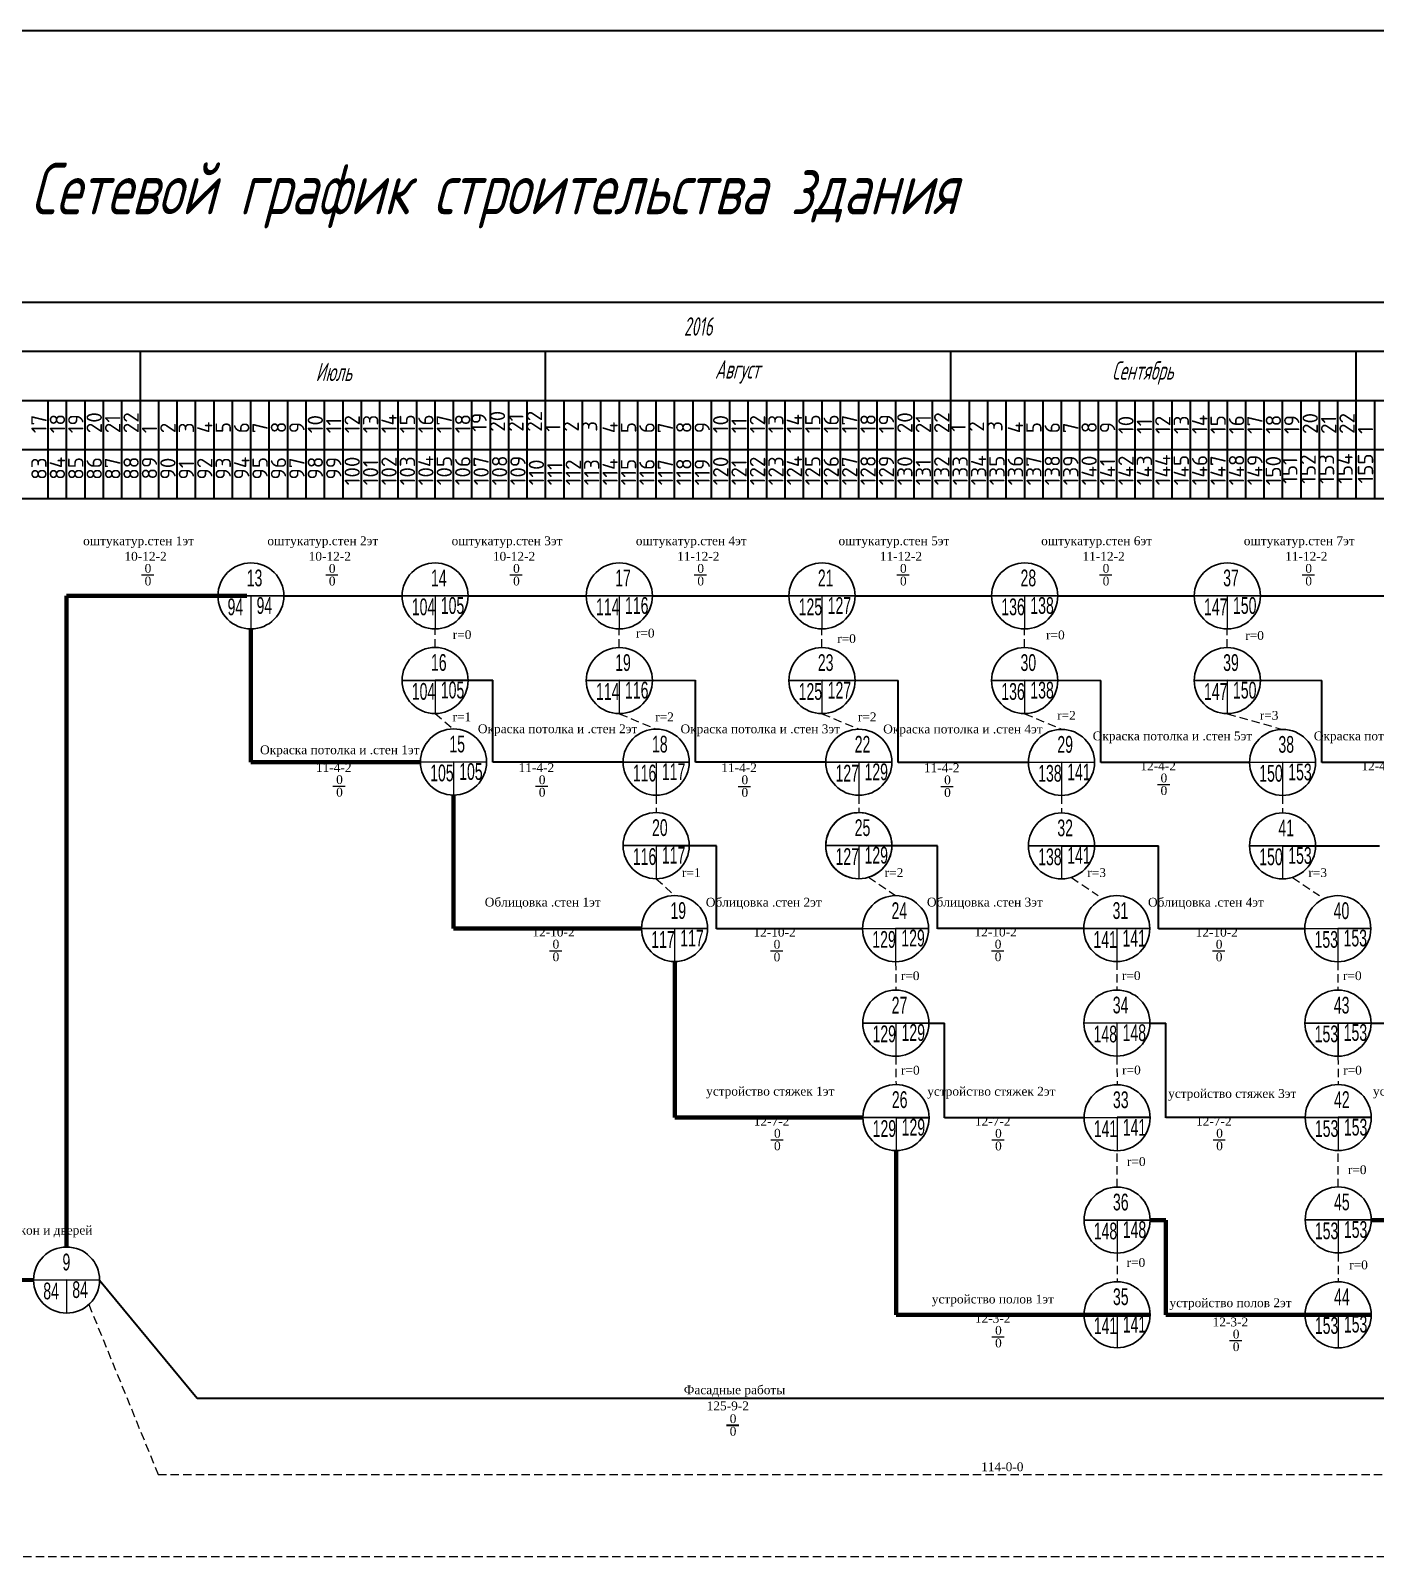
# Model space of a CAD drawing. Header units: millimetres. Extents: x 545956 to 559840, y 1708517 to 1711661.
# Drawn here: x 546624 to 547135, y 1709193 to 1709773 of the extents above; entities that cross this region are included whole.
import ezdxf

# ---------------------------------------------------------------- set-up
doc = ezdxf.new("R2010")
doc.units = ezdxf.units.MM
doc.header["$LTSCALE"] = 5
doc.linetypes.add('HIDDEN2', pattern=[4.7625, 3.175, -1.5875])
doc.layers.get('0').update_dxf_attribs({"lineweight": 30})
for name, color, linetype, lineweight in [('02 Тонкая линия', 3, 'Continuous', 25), ('ramochka', 18, 'Continuous', 50), ('text', 161, 'Continuous', 20), ('Тонкая', 250, 'Continuous', 5)]:
    doc.layers.add(name, color=color, linetype=linetype, lineweight=lineweight)
doc.styles.add('5-0.6', font='arial.ttf', dxfattribs={"height": 5})
doc.styles.add('GOST 2.304', font='CS_Gost2304.shx', dxfattribs={"width": 0.75, "oblique": 10})
doc.styles.get("Standard").update_dxf_attribs({"font": 'isocpeur.ttf'})
doc.styles.add('Римский -1.', font='times.ttf')
doc.styles.add('стиль1-3', font='simplex.shx', dxfattribs={"width": 0.7, "oblique": 15, "height": 3})

msp = doc.modelspace()

# ---------------------------------------------------------------- linework, layer by layer
at = {"ltscale": 0.1}
msp.add_line((545986.76, 1709772.91), (547702.07, 1709772.91), dxfattribs=at)
at = {"color": 0, "lineweight": -2}
for p, q in [((546695.08, 1709558.06), (546707.63, 1709558.11)), ((546720.18, 1709558.06), (546707.63, 1709558.11)), ((546765.08, 1709558.06), (546777.63, 1709558.11)), ((546790.18, 1709558.06), (546777.63, 1709558.11)), ((546835.08, 1709558.06), (546847.63, 1709558.11)), ((546860.18, 1709558.06), (546847.63, 1709558.11)), ((546912.08, 1709558.06), (546924.63, 1709558.11)), ((546937.18, 1709558.06), (546924.63, 1709558.11)), ((546989.08, 1709558.06), (547001.63, 1709558.11)), ((547014.18, 1709558.06), (547001.63, 1709558.11)), ((547066.08, 1709558.06), (547078.63, 1709558.11)), ((547091.18, 1709558.06), (547078.63, 1709558.11)), ((546765.08, 1709525.94), (546777.63, 1709525.99)), ((546835.07, 1709525.89), (546847.63, 1709525.94)), ((546912.07, 1709525.89), (546924.63, 1709525.94)), ((546989.07, 1709525.89), (547001.63, 1709525.94)), ((547066.07, 1709525.89), (547078.63, 1709525.94)), ((546772.07, 1709494.96), (546784.62, 1709495.01)), ((546797.17, 1709494.96), (546784.62, 1709495.01)), ((546849.07, 1709494.91), (546861.62, 1709494.96)), ((546874.17, 1709494.91), (546861.62, 1709494.96)), ((546926.07, 1709494.86), (546938.62, 1709494.91)), ((546951.17, 1709494.86), (546938.62, 1709494.91)), ((547003.07, 1709494.82), (547015.62, 1709494.86)), ((547028.17, 1709494.82), (547015.62, 1709494.86)), ((547087.06, 1709494.82), (547099.62, 1709494.86)), ((547112.16, 1709494.82), (547099.62, 1709494.86)), ((546849.07, 1709463.18), (546861.62, 1709463.23)), ((546874.17, 1709463.18), (546861.62, 1709463.23)), ((546926.07, 1709463.18), (546938.63, 1709463.23)), ((546963.72, 1709463.13), (546938.63, 1709463.23)), ((547003.07, 1709463.09), (547015.62, 1709463.13)), ((547028.17, 1709463.09), (547015.62, 1709463.13)), ((547087.06, 1709463.09), (547099.62, 1709463.13)), ((547112.16, 1709463.09), (547099.62, 1709463.13)), ((546856.06, 1709431.68), (546868.62, 1709431.73)), ((546881.16, 1709431.68), (546868.62, 1709431.73)), ((546940.05, 1709431.63), (546952.61, 1709431.68)), ((546965.15, 1709431.63), (546952.61, 1709431.68)), ((547024.05, 1709431.68), (547036.61, 1709431.73)), ((547049.15, 1709431.68), (547036.61, 1709431.73)), ((547108.05, 1709431.63), (547120.6, 1709431.68)), ((547133.15, 1709431.63), (547120.6, 1709431.68)), ((546940.12, 1709395.73), (546952.68, 1709395.78)), ((546965.22, 1709395.73), (546952.68, 1709395.78)), ((547024.12, 1709395.78), (547036.68, 1709395.83)), ((547049.22, 1709395.78), (547036.68, 1709395.83)), ((547108.11, 1709395.73), (547120.67, 1709395.78)), ((547133.22, 1709395.73), (547120.67, 1709395.78)), ((546940.19, 1709359.84), (546952.75, 1709359.88)), ((546965.29, 1709359.84), (546952.75, 1709359.88)), ((547024.19, 1709359.79), (547036.75, 1709359.84)), ((547049.29, 1709359.79), (547036.75, 1709359.84)), ((547108.2, 1709359.84), (547120.76, 1709359.88)), ((547133.3, 1709359.84), (547120.76, 1709359.88)), ((547024.19, 1709320.91), (547049.29, 1709320.91)), ((547108.2, 1709320.96), (547120.76, 1709321.01)), ((547133.3, 1709320.96), (547120.76, 1709321.01)), ((546625.07, 1709298.13), (546637.62, 1709298.17)), ((546650.17, 1709298.13), (546637.62, 1709298.17)), ((547024.19, 1709284.95), (547036.75, 1709284.99)), ((547049.29, 1709284.95), (547036.75, 1709284.99)), ((547108.19, 1709284.9), (547120.75, 1709284.95)), ((547133.29, 1709284.9), (547120.75, 1709284.95))]:
    msp.add_line(p, q, dxfattribs=at)
at = {"color": 0, "lineweight": 30}
for p, q in [((546799.59, 1709525.91), (546777.63, 1709525.99)), ((546876.59, 1709525.83), (546847.63, 1709525.94)), ((546953.59, 1709525.83), (546924.63, 1709525.94)), ((547030.59, 1709525.83), (547001.63, 1709525.94)), ((547114.58, 1709525.81), (547078.63, 1709525.94))]:
    msp.add_line(p, q, dxfattribs=at)
at = {"color": 0, "lineweight": -2}
for centre in [(546707.63, 1709558.06), (546707.63, 1709558.06), (546707.63, 1709558.06), (546777.63, 1709558.06), (546777.63, 1709558.06), (546777.63, 1709558.06), (546847.63, 1709558.06), (546847.63, 1709558.06), (546847.63, 1709558.06), (546924.63, 1709558.06), (546924.63, 1709558.06), (546924.63, 1709558.06), (547001.63, 1709558.06), (547001.63, 1709558.06), (547001.63, 1709558.06), (547078.63, 1709558.06), (547078.63, 1709558.06), (547078.63, 1709558.06), (546777.63, 1709525.94), (546777.63, 1709525.94), (546777.63, 1709525.94), (546847.62, 1709525.89), (546847.62, 1709525.89), (546847.62, 1709525.89), (546924.62, 1709525.89), (546924.62, 1709525.89), (546924.62, 1709525.89), (547001.62, 1709525.89), (547001.62, 1709525.89), (547001.62, 1709525.89), (547078.62, 1709525.89), (547078.62, 1709525.89), (547078.62, 1709525.89), (546784.62, 1709494.96), (546784.62, 1709494.96), (546784.62, 1709494.96), (546861.62, 1709494.91), (546861.62, 1709494.91), (546861.62, 1709494.91), (546938.62, 1709494.86), (546938.62, 1709494.86), (546938.62, 1709494.86), (547015.62, 1709494.82), (547015.62, 1709494.82), (547015.62, 1709494.82), (547099.61, 1709494.82), (547099.61, 1709494.82), (547099.61, 1709494.82), (546861.62, 1709463.18), (546861.62, 1709463.18), (546861.62, 1709463.18), (546938.62, 1709463.18), (546938.62, 1709463.18), (547015.62, 1709463.09), (547015.62, 1709463.09), (547015.62, 1709463.09), (547099.61, 1709463.09), (547099.61, 1709463.09), (547099.61, 1709463.09), (546868.61, 1709431.68), (546868.61, 1709431.68), (546868.61, 1709431.68), (546952.6, 1709431.63), (546952.6, 1709431.63), (546952.6, 1709431.63), (547036.6, 1709431.68), (547036.6, 1709431.68), (547036.6, 1709431.68), (547120.6, 1709431.63), (547120.6, 1709431.63), (547120.6, 1709431.63), (546952.67, 1709395.73), (546952.67, 1709395.73), (546952.67, 1709395.73), (547036.67, 1709395.78), (547036.67, 1709395.78), (547036.67, 1709395.78), (547120.67, 1709395.73), (547120.67, 1709395.73), (547120.67, 1709395.73), (546952.74, 1709359.84), (546952.74, 1709359.84), (546952.74, 1709359.84), (547036.74, 1709359.79), (547036.74, 1709359.79), (547036.74, 1709359.79), (547120.75, 1709359.84), (547120.75, 1709359.84), (547120.75, 1709359.84), (547036.74, 1709320.91), (547036.74, 1709320.91), (547036.74, 1709320.91), (547120.75, 1709320.96), (547120.75, 1709320.96), (547120.75, 1709320.96), (546637.62, 1709298.13), (546637.62, 1709298.13), (546637.62, 1709298.13), (547036.74, 1709284.95), (547036.74, 1709284.95), (547036.74, 1709284.95), (547120.74, 1709284.9), (547120.74, 1709284.9), (547120.74, 1709284.9)]:
    msp.add_circle(centre, 12.55, dxfattribs=at)
msp.add_arc((546938.62, 1709463.18), 12.55, 286.88007, 269.98133, dxfattribs=at)
at = {"layer": 'ramochka', "color": 7, "lineweight": 30}
for p, q in [((546024.34, 1709669.7), (547688.63, 1709669.7)), ((546024.34, 1709651.03), (547688.63, 1709651.03)), ((546665.63, 1709595.03), (546665.63, 1709651.03)), ((546819.63, 1709595.03), (546819.63, 1709651.03)), ((546973.63, 1709595.03), (546973.63, 1709651.03)), ((547127.63, 1709595.03), (547127.63, 1709651.03)), ((546024.34, 1709632.37), (547688.63, 1709632.37)), ((546630.63, 1709595.03), (546630.63, 1709632.37)), ((546637.63, 1709595.03), (546637.63, 1709632.37)), ((546644.63, 1709595.03), (546644.63, 1709632.37)), ((546651.63, 1709595.03), (546651.63, 1709632.37)), ((546658.63, 1709595.03), (546658.63, 1709632.37)), ((546665.63, 1709595.03), (546665.63, 1709632.37)), ((546672.63, 1709595.03), (546672.63, 1709632.37)), ((546679.63, 1709595.03), (546679.63, 1709632.37)), ((546686.63, 1709595.03), (546686.63, 1709632.37)), ((546693.63, 1709595.03), (546693.63, 1709632.37)), ((546700.63, 1709595.03), (546700.63, 1709632.37)), ((546707.63, 1709595.03), (546707.63, 1709632.37)), ((546714.63, 1709595.03), (546714.63, 1709632.37)), ((546721.63, 1709595.03), (546721.63, 1709632.37)), ((546728.63, 1709595.03), (546728.63, 1709632.37)), ((546735.63, 1709595.03), (546735.63, 1709632.37)), ((546742.63, 1709595.03), (546742.63, 1709632.37)), ((546742.63, 1709595.03), (546742.63, 1709632.37)), ((546749.63, 1709595.03), (546749.63, 1709632.37)), ((546756.63, 1709595.03), (546756.63, 1709632.37)), ((546763.63, 1709595.03), (546763.63, 1709632.37)), ((546770.63, 1709595.03), (546770.63, 1709632.37)), ((546777.63, 1709595.03), (546777.63, 1709632.37)), ((546784.63, 1709595.03), (546784.63, 1709632.37)), ((546791.63, 1709595.03), (546791.63, 1709632.37)), ((546798.63, 1709595.03), (546798.63, 1709632.37)), ((546805.63, 1709595.03), (546805.63, 1709632.37)), ((546812.63, 1709595.03), (546812.63, 1709632.37)), ((546819.63, 1709595.03), (546819.63, 1709632.37)), ((546826.63, 1709595.03), (546826.63, 1709632.37)), ((546833.63, 1709595.03), (546833.63, 1709632.37)), ((546840.63, 1709595.03), (546840.63, 1709632.37)), ((546847.63, 1709595.03), (546847.63, 1709632.37)), ((546854.63, 1709595.03), (546854.63, 1709632.37)), ((546861.63, 1709595.03), (546861.63, 1709632.37)), ((546868.63, 1709595.03), (546868.63, 1709632.37)), ((546875.63, 1709595.03), (546875.63, 1709632.37)), ((546882.63, 1709595.03), (546882.63, 1709632.37)), ((546889.63, 1709595.03), (546889.63, 1709632.37)), ((546896.63, 1709595.03), (546896.63, 1709632.37)), ((546896.63, 1709595.03), (546896.63, 1709632.37)), ((546903.63, 1709595.03), (546903.63, 1709632.37)), ((546910.63, 1709595.03), (546910.63, 1709632.37)), ((546917.63, 1709595.03), (546917.63, 1709632.37)), ((546924.63, 1709595.03), (546924.63, 1709632.37)), ((546931.63, 1709595.03), (546931.63, 1709632.37)), ((546938.63, 1709595.03), (546938.63, 1709632.37)), ((546945.63, 1709595.03), (546945.63, 1709632.37)), ((546952.63, 1709595.03), (546952.63, 1709632.37)), ((546959.63, 1709595.03), (546959.63, 1709632.37)), ((546966.63, 1709595.03), (546966.63, 1709632.37)), ((546973.63, 1709595.03), (546973.63, 1709632.37)), ((546980.63, 1709595.03), (546980.63, 1709632.37)), ((546987.63, 1709595.03), (546987.63, 1709632.37)), ((546994.63, 1709595.03), (546994.63, 1709632.37)), ((547001.63, 1709595.03), (547001.63, 1709632.37)), ((547008.63, 1709595.03), (547008.63, 1709632.37)), ((547015.63, 1709595.03), (547015.63, 1709632.37)), ((547022.63, 1709595.03), (547022.63, 1709632.37)), ((547029.63, 1709595.03), (547029.63, 1709632.37)), ((547036.63, 1709595.03), (547036.63, 1709632.37)), ((547043.63, 1709595.03), (547043.63, 1709632.37)), ((547050.63, 1709595.03), (547050.63, 1709632.37)), ((547050.63, 1709595.03), (547050.63, 1709632.37)), ((547057.63, 1709595.03), (547057.63, 1709632.37)), ((547064.63, 1709595.03), (547064.63, 1709632.37)), ((547071.63, 1709595.03), (547071.63, 1709632.37)), ((547078.63, 1709595.03), (547078.63, 1709632.37)), ((547085.63, 1709595.03), (547085.63, 1709632.37)), ((547092.63, 1709595.03), (547092.63, 1709632.37)), ((547099.63, 1709595.03), (547099.63, 1709632.37)), ((547106.63, 1709595.03), (547106.63, 1709632.37)), ((547113.63, 1709595.03), (547113.63, 1709632.37)), ((547120.63, 1709595.03), (547120.63, 1709632.37)), ((547127.63, 1709595.03), (547127.63, 1709632.37)), ((547134.63, 1709595.03), (547134.63, 1709632.37)), ((546024.34, 1709613.7), (547653.63, 1709613.7)), ((546060.49, 1709613.7), (547689.78, 1709613.7)), ((546024.34, 1709595.03), (547688.63, 1709595.03))]:
    msp.add_line(p, q, dxfattribs=at)
at = {"layer": 'Тонкая', "ltscale": 0.2}
for p, q in [((546666.06, 1709566.04), (546670.72, 1709566.04)), ((546736.06, 1709566.04), (546740.72, 1709566.04)), ((546806.06, 1709566.04), (546810.72, 1709566.04)), ((546876.06, 1709566.04), (546880.72, 1709566.04)), ((546953.06, 1709566.04), (546957.72, 1709566.04)), ((547030.06, 1709566.04), (547034.72, 1709566.04)), ((547107.06, 1709566.04), (547111.72, 1709566.04)), ((546738.83, 1709485.81), (546743.49, 1709485.81)), ((546815.83, 1709485.77), (546820.49, 1709485.77)), ((546892.83, 1709485.72), (546897.49, 1709485.72)), ((546969.83, 1709485.67), (546974.49, 1709485.67)), ((547052.06, 1709486.41), (547056.72, 1709486.41)), ((546821.06, 1709423.27), (546825.72, 1709423.27)), ((546905.05, 1709423.22), (546909.71, 1709423.22)), ((546989.05, 1709423.27), (546993.71, 1709423.27)), ((547073.04, 1709423.22), (547077.7, 1709423.22)), ((546905.19, 1709351.43), (546909.85, 1709351.43)), ((546989.19, 1709351.38), (546993.85, 1709351.38)), ((547073.2, 1709351.43), (547077.86, 1709351.43)), ((546989.19, 1709276.54), (546993.85, 1709276.54)), ((547079.5, 1709275.12), (547084.16, 1709275.12))]:
    msp.add_line(p, q, dxfattribs=at)
at = {"layer": 'Тонкая', "linetype": 'ByBlock', "lineweight": 70, "ltscale": 0.2}
for p, q in [((546637.62, 1709558.06), (546706.09, 1709558.06)), ((546637.62, 1709310.68), (546637.63, 1709558.06)), ((546707.62, 1709545.51), (546707.62, 1709494.96)), ((546772.07, 1709494.96), (546707.62, 1709494.96)), ((546784.62, 1709482.41), (546784.62, 1709431.68)), ((546856.06, 1709431.68), (546784.61, 1709431.68)), ((546868.74, 1709419.13), (546868.74, 1709359.84)), ((546940.19, 1709359.84), (546868.74, 1709359.84)), ((546952.74, 1709347.29), (546952.74, 1709284.95)), ((547049.22, 1709320.89), (547055.22, 1709320.89)), ((547055.22, 1709284.94), (547055.22, 1709320.89)), ((547133.22, 1709320.84), (547139.22, 1709320.84)), ((546602.62, 1709298.17), (546625.07, 1709298.13)), ((547049.29, 1709284.95), (546952.74, 1709284.95)), ((547133.29, 1709284.95), (547055.22, 1709284.95)), ((547108.19, 1709284.9), (547133.29, 1709284.9)), ((547133.29, 1709284.95), (547120.75, 1709284.95))]:
    msp.add_line(p, q, dxfattribs=at)
at = {"layer": 'Тонкая', "linetype": 'ByBlock', "lineweight": 30, "ltscale": 0.2}
for p, q in [((546720.18, 1709558.06), (546765.08, 1709558.06)), ((546790.18, 1709558.06), (546835.08, 1709558.06)), ((546860.18, 1709558.06), (546912.08, 1709558.06)), ((546937.18, 1709558.06), (546989.08, 1709558.06)), ((547014.18, 1709558.06), (547066.08, 1709558.06)), ((547091.18, 1709558.06), (547143.08, 1709558.06)), ((546799.59, 1709494.96), (546799.59, 1709526.08)), ((546876.59, 1709494.91), (546876.59, 1709526.04)), ((546953.59, 1709494.82), (546953.59, 1709525.94)), ((547030.59, 1709494.82), (547030.59, 1709525.94)), ((547114.58, 1709494.82), (547114.58, 1709525.94)), ((546849.07, 1709494.91), (546799.59, 1709494.91)), ((546926.07, 1709494.86), (546876.59, 1709494.86)), ((547003.07, 1709494.82), (546953.59, 1709494.82)), ((547087.06, 1709494.82), (547030.59, 1709494.82)), ((547171.05, 1709494.82), (547114.58, 1709494.82)), ((546884.52, 1709463.13), (546861.62, 1709463.13)), ((546884.52, 1709431.63), (546884.52, 1709463.13)), ((546968.51, 1709463.13), (546938.62, 1709463.13)), ((546968.51, 1709431.63), (546968.51, 1709463.13)), ((547052.51, 1709463.04), (547015.62, 1709463.04)), ((547052.51, 1709431.63), (547052.51, 1709463.13)), ((547136.5, 1709463.04), (547099.61, 1709463.04)), ((546940.05, 1709431.63), (546884.52, 1709431.63)), ((547024.05, 1709431.68), (546968.51, 1709431.68)), ((547108.05, 1709431.63), (547052.51, 1709431.63)), ((546965.22, 1709395.73), (546971.22, 1709395.73)), ((546971.22, 1709359.79), (546971.22, 1709395.73)), ((547049.22, 1709395.73), (547055.22, 1709395.73)), ((547055.22, 1709359.79), (547055.22, 1709395.73)), ((547133.23, 1709395.78), (547139.23, 1709395.78)), ((546965.29, 1709359.79), (546952.74, 1709359.79)), ((547024.19, 1709359.79), (546971.22, 1709359.79)), ((547049.29, 1709359.84), (547036.75, 1709359.84)), ((547108.2, 1709359.84), (547055.22, 1709359.84)), ((547133.3, 1709359.88), (547120.76, 1709359.88)), ((546650.17, 1709298.13), (546687.2, 1709253.19)), ((546687.2, 1709253.19), (546777.62, 1709253.19)), ((546777.63, 1709253.29), (547275.52, 1709253.29))]:
    msp.add_line(p, q, dxfattribs=at)
at = {"layer": 'Тонкая', "linetype": 'ByBlock', "ltscale": 0.2}
for p, q in [((546707.62, 1709558.01), (546707.62, 1709545.46)), ((546777.62, 1709558.01), (546777.62, 1709545.46)), ((546847.62, 1709558.01), (546847.62, 1709545.46)), ((546924.62, 1709558.01), (546924.62, 1709545.46)), ((547001.62, 1709558.01), (547001.62, 1709545.46)), ((547078.62, 1709558.01), (547078.62, 1709545.46)), ((546777.62, 1709525.89), (546777.62, 1709513.34)), ((546847.62, 1709525.85), (546847.62, 1709513.3)), ((546924.62, 1709525.85), (546924.62, 1709513.3)), ((547001.62, 1709525.85), (547001.62, 1709513.3)), ((547078.62, 1709525.85), (547078.62, 1709513.3)), ((546784.62, 1709494.91), (546784.62, 1709482.36)), ((546797.17, 1709494.91), (546784.62, 1709494.91)), ((546861.62, 1709494.86), (546861.62, 1709482.31)), ((546874.17, 1709494.86), (546861.62, 1709494.86)), ((546938.62, 1709494.82), (546938.62, 1709482.27)), ((546951.17, 1709494.82), (546938.62, 1709494.82)), ((547028.17, 1709494.82), (547015.61, 1709494.82)), ((547015.62, 1709494.77), (547015.62, 1709482.22)), ((547112.16, 1709494.82), (547099.6, 1709494.82)), ((547099.61, 1709494.77), (547099.61, 1709482.22)), ((546861.62, 1709463.13), (546861.62, 1709450.58)), ((546938.62, 1709463.13), (546938.62, 1709450.58)), ((547015.62, 1709463.04), (547015.62, 1709450.49)), ((547099.61, 1709463.04), (547099.61, 1709450.49)), ((546881.16, 1709431.63), (546868.6, 1709431.63)), ((546868.61, 1709431.63), (546868.61, 1709419.08)), ((546965.15, 1709431.68), (546952.6, 1709431.68)), ((546952.6, 1709431.58), (546952.6, 1709419.03)), ((547049.15, 1709431.63), (547036.59, 1709431.63)), ((547036.6, 1709431.63), (547036.6, 1709419.08)), ((547133.15, 1709431.68), (547120.58, 1709431.68)), ((547120.59, 1709431.58), (547120.59, 1709419.03)), ((547120.62, 1709431.68), (547120.62, 1709419.13)), ((546965.22, 1709395.78), (546952.67, 1709395.78)), ((546952.67, 1709395.69), (546952.67, 1709383.14)), ((547049.22, 1709395.73), (547036.66, 1709395.73)), ((547036.67, 1709395.73), (547036.67, 1709383.18)), ((547133.22, 1709395.78), (547120.65, 1709395.78)), ((547120.66, 1709395.69), (547120.66, 1709383.14)), ((547120.69, 1709395.78), (547120.69, 1709383.23)), ((546952.74, 1709359.79), (546952.74, 1709347.24)), ((547036.74, 1709359.74), (547036.74, 1709347.19)), ((547120.75, 1709359.79), (547120.75, 1709347.24)), ((547036.74, 1709320.87), (547036.74, 1709308.32)), ((547120.75, 1709320.91), (547120.75, 1709308.36)), ((546637.62, 1709298.08), (546637.62, 1709285.53)), ((547036.74, 1709284.9), (547036.74, 1709272.35)), ((547120.74, 1709284.85), (547120.74, 1709272.3))]:
    msp.add_line(p, q, dxfattribs=at)
at = {"layer": 'Тонкая', "linetype": 'HIDDEN2', "ltscale": 0.2}
for p, q in [((546777.63, 1709538.49), (546777.62, 1709545.46)), ((546847.62, 1709538.44), (546847.62, 1709545.41)), ((546924.62, 1709538.44), (546924.62, 1709545.41)), ((547001.62, 1709538.44), (547001.62, 1709545.41)), ((547078.62, 1709538.44), (547078.62, 1709545.41)), ((546777.62, 1709513.34), (546784.62, 1709507.51)), ((546847.62, 1709513.3), (546861.62, 1709507.46)), ((546924.62, 1709513.3), (546938.7, 1709507.41)), ((547001.62, 1709513.3), (547015.62, 1709507.46)), ((547078.62, 1709513.3), (547099.61, 1709507.37)), ((546861.62, 1709482.31), (546861.62, 1709475.73)), ((546938.62, 1709482.31), (546938.62, 1709475.73)), ((547015.62, 1709482.22), (547015.62, 1709475.64)), ((547099.61, 1709482.22), (547099.61, 1709475.64)), ((546861.62, 1709450.63), (546868.61, 1709444.23)), ((546942.27, 1709451.17), (546952.6, 1709444.23)), ((547019.36, 1709451.11), (547029.6, 1709444.23)), ((547103.36, 1709451.11), (547113.6, 1709444.23)), ((546952.6, 1709419.08), (546952.67, 1709408.28)), ((547036.6, 1709419.13), (547036.67, 1709408.33)), ((547120.6, 1709419.08), (547120.67, 1709408.28)), ((546952.67, 1709383.18), (546952.74, 1709372.39)), ((547036.67, 1709383.23), (547036.74, 1709372.43)), ((547120.67, 1709383.18), (547120.73, 1709372.39)), ((547036.74, 1709333.46), (547036.74, 1709347.24)), ((547120.75, 1709333.46), (547120.75, 1709347.24)), ((547036.73, 1709308.29), (547036.8, 1709297.5)), ((547120.73, 1709308.34), (547120.8, 1709297.54)), ((546646.05, 1709288.82), (546672.38, 1709224.27)), ((546672.38, 1709224.27), (547416.08, 1709224.27)), ((546111.51, 1709193.09), (547682.8, 1709193.09))]:
    msp.add_line(p, q, dxfattribs=at)
at = {"layer": 'Тонкая', "lineweight": 30, "ltscale": 0.2}
msp.add_line((546888.36, 1709242.98), (546893.02, 1709242.98), dxfattribs=at)

# ---------------------------------------------------------------- texts
at = {"color": 0, "lineweight": -2, "style": '5-0.6', "width": 0.6}
for s, height, p in [('13', 6.366, (546706.06, 1709561.72)), ('14', 6.366, (546776.06, 1709561.72)), ('17', 6.366, (546846.06, 1709561.72)), ('21', 6.366, (546923.06, 1709561.72)), ('28', 6.366, (547000.06, 1709561.72)), ('37', 6.366, (547077.06, 1709561.72)), ('94', 6.366, (546698.77, 1709550.73)), ('94', 6.366, (546709.79, 1709551.25)), ('104', 6.366, (546768.77, 1709550.73)), ('105', 6.366, (546779.79, 1709551.25)), ('114', 6.366, (546838.77, 1709550.73)), ('116', 6.366, (546849.79, 1709551.25)), ('125', 6.366, (546915.77, 1709550.73)), ('127', 6.366, (546926.79, 1709551.25)), ('136', 6.366, (546992.77, 1709550.73)), ('138', 6.366, (547003.79, 1709551.25)), ('147', 6.366, (547069.77, 1709550.73)), ('150', 6.366, (547080.79, 1709551.25)), ('16', 6.366, (546776.06, 1709529.61)), ('19', 6.366, (546846.05, 1709529.56)), ('23', 6.366, (546923.05, 1709529.56)), ('30', 6.366, (547000.05, 1709529.56)), ('39', 6.366, (547077.05, 1709529.56)), ('104', 6.366, (546768.77, 1709518.61)), ('105', 6.366, (546779.79, 1709519.14)), ('114', 6.366, (546838.76, 1709518.57)), ('116', 6.366, (546849.79, 1709519.09)), ('125', 6.366, (546915.76, 1709518.57)), ('127', 6.366, (546926.79, 1709519.09)), ('136', 6.366, (546992.76, 1709518.57)), ('138', 6.366, (547003.79, 1709519.09)), ('147', 6.366, (547069.76, 1709518.57)), ('150', 6.366, (547080.79, 1709519.09)), ('15', 6.366, (546783.05, 1709498.62)), ('18', 6.366, (546860.05, 1709498.58)), ('22', 6.366, (546937.05, 1709498.53)), ('29', 6.366, (547014.05, 1709498.48)), ('38', 6.366, (547098.04, 1709498.48)), ('105', 6.366, (546786.78, 1709488.16)), ('117', 6.366, (546863.78, 1709488.11)), ('129', 6.366, (546940.78, 1709488.06)), ('141', 6.366, (547017.78, 1709488.01)), ('153', 6.366, (547101.77, 1709488.01)), ('105', 6.366, (546775.76, 1709487.63)), ('116', 6.366, (546852.76, 1709487.58)), ('127', 6.366, (546929.76, 1709487.54)), ('138', 6.366, (547006.76, 1709487.49)), ('150', 6.366, (547090.75, 1709487.49)), ('20', 6.366, (546860.05, 1709466.85)), ('25', 6.366, (546937.05, 1709466.85)), ('32', 6.366, (547014.05, 1709466.75)), ('41', 6.366, (547098.04, 1709466.75)), ('116', 6.366, (546852.76, 1709455.85)), ('117', 6.366, (546863.78, 1709456.38)), ('127', 6.366, (546929.76, 1709455.85)), ('129', 6.366, (546940.79, 1709456.38)), ('138', 6.366, (547006.76, 1709455.76)), ('141', 6.366, (547017.78, 1709456.28)), ('150', 6.366, (547090.75, 1709455.76)), ('153', 6.366, (547101.77, 1709456.28)), ('19', 6.366, (546867.04, 1709435.34)), ('24', 6.366, (546951.03, 1709435.29)), ('31', 6.366, (547035.03, 1709435.34)), ('40', 6.366, (547119.03, 1709435.29)), ('117', 6.366, (546859.75, 1709424.35)), ('117', 6.366, (546870.77, 1709424.87)), ('129', 6.366, (546943.75, 1709424.37)), ('129', 6.366, (546954.78, 1709424.9)), ('141', 6.366, (547027.75, 1709424.33)), ('141', 6.366, (547038.78, 1709424.85)), ('153', 6.366, (547111.76, 1709424.37)), ('153', 6.366, (547122.79, 1709424.9)), ('27', 6.366, (546951.1, 1709399.4)), ('34', 6.366, (547035.1, 1709399.45)), ('43', 6.366, (547119.09, 1709399.4)), ('129', 6.366, (546943.82, 1709388.48)), ('129', 6.366, (546954.85, 1709389)), ('148', 6.366, (547027.82, 1709388.43)), ('148', 6.366, (547038.85, 1709388.95)), ('153', 6.366, (547111.83, 1709388.48)), ('153', 6.366, (547122.85, 1709389)), ('26', 6.366, (546951.17, 1709363.5)), ('33', 6.366, (547035.17, 1709363.45)), ('42', 6.366, (547119.18, 1709363.5)), ('129', 6.366, (546943.88, 1709352.51)), ('129', 6.366, (546954.9, 1709353.03)), ('141', 6.366, (547027.88, 1709352.46)), ('141', 6.366, (547038.9, 1709352.99)), ('153', 6.366, (547111.89, 1709352.51)), ('153', 6.366, (547122.91, 1709353.03)), ('36', 6.366, (547035.17, 1709324.58)), ('45', 6.366, (547119.18, 1709324.63)), ('148', 6.366, (547038.9, 1709314.11)), ('153', 6.366, (547122.91, 1709314.16)), ('148', 6.366, (547027.88, 1709313.59)), ('153', 6.366, (547111.89, 1709313.63)), ('9', 6.37, (546636.05, 1709301.79)), ('84', 6.366, (546628.76, 1709290.8)), ('84', 6.366, (546639.78, 1709291.32)), ('35', 6.366, (547035.17, 1709288.61)), ('44', 6.366, (547119.17, 1709288.56)), ('141', 6.366, (547027.88, 1709277.62)), ('141', 6.366, (547038.9, 1709278.14)), ('153', 6.366, (547111.89, 1709277.67)), ('153', 6.366, (547122.91, 1709278.19))]:
    msp.add_text(s, height=height, dxfattribs=at).set_placement(p)
at = {"ltscale": 0.5, "insert": (546623.88, 1709722.67), "char_height": 19.6, "width": 498.0189, "attachment_point": 1, "style": 'стиль1-3'}
msp.add_mtext('Сетевой график строительства здания', dxfattribs=at)
at = {"layer": '02 Тонкая линия', "color": 7, "char_height": 5.8333, "width": 0.0841, "attachment_point": 1, "rotation": 90}
for s, insert in [('{\\fISOCPEUR|b0|i0|c204|p34;20}', (546798.4, 1709620.45)), ('{\\fISOCPEUR|b0|i0|c204|p34;22}', (546812.4, 1709620.45)), ('{\\fISOCPEUR|b0|i0|c204|p34;17}', (546624.2, 1709619.9)), ('{\\fISOCPEUR|b0|i0|c204|p34;18}', (546631.2, 1709619.9)), ('{\\fISOCPEUR|b0|i0|c204|p34;19}', (546638.2, 1709619.9)), ('{\\fISOCPEUR|b0|i0|c204|p34;20}', (546645.2, 1709619.9)), ('{\\fISOCPEUR|b0|i0|c204|p34;21}', (546652.2, 1709619.9)), ('{\\fISOCPEUR|b0|i0|c204|p34;22}', (546659.2, 1709619.9)), ('{\\fISOCPEUR|b0|i0|c204|p34;1}', (546666.2, 1709619.9)), ('{\\fISOCPEUR|b0|i0|c204|p34;2}', (546673.2, 1709619.9)), ('{\\fISOCPEUR|b0|i0|c204|p34;3}', (546680.2, 1709619.9)), ('{\\fISOCPEUR|b0|i0|c204|p34;4}', (546687.2, 1709619.9)), ('{\\fISOCPEUR|b0|i0|c204|p34;5}', (546694.2, 1709619.9)), ('{\\fISOCPEUR|b0|i0|c204|p34;6}', (546701.2, 1709619.9)), ('{\\fISOCPEUR|b0|i0|c204|p34;7}', (546708.2, 1709619.9)), ('{\\fISOCPEUR|b0|i0|c204|p34;8}', (546715.2, 1709619.9)), ('{\\fISOCPEUR|b0|i0|c204|p34;9}', (546722.2, 1709619.9)), ('{\\fISOCPEUR|b0|i0|c204|p34;10}', (546729.2, 1709619.9)), ('{\\fISOCPEUR|b0|i0|c204|p34;11}', (546736.2, 1709619.9)), ('{\\fISOCPEUR|b0|i0|c204|p34;12}', (546743.2, 1709619.9)), ('{\\fISOCPEUR|b0|i0|c204|p34;13}', (546750.2, 1709619.9)), ('{\\fISOCPEUR|b0|i0|c204|p34;14}', (546757.2, 1709619.9)), ('{\\fISOCPEUR|b0|i0|c204|p34;15}', (546764.2, 1709619.9)), ('{\\fISOCPEUR|b0|i0|c204|p34;16}', (546771.2, 1709619.9)), ('{\\fISOCPEUR|b0|i0|c204|p34;17}', (546778.2, 1709619.9)), ('{\\fISOCPEUR|b0|i0|c204|p34;18}', (546785.2, 1709619.9)), ('{\\fISOCPEUR|b0|i0|c204|p34;19}', (546791.4, 1709620.45)), ('{\\fISOCPEUR|b0|i0|c204|p34;21}', (546805.4, 1709620.45)), ('{\\fISOCPEUR|b0|i0|c204|p34;1}', (546819.4, 1709620.45)), ('{\\fISOCPEUR|b0|i0|c204|p34;2}', (546826.4, 1709620.45)), ('{\\fISOCPEUR|b0|i0|c204|p34;3}', (546833.4, 1709620.45)), ('{\\fISOCPEUR|b0|i0|c204|p34;4}', (546841.2, 1709619.9)), ('{\\fISOCPEUR|b0|i0|c204|p34;5}', (546848.2, 1709619.9)), ('{\\fISOCPEUR|b0|i0|c204|p34;6}', (546855.2, 1709619.9)), ('{\\fISOCPEUR|b0|i0|c204|p34;7}', (546862.2, 1709619.9)), ('{\\fISOCPEUR|b0|i0|c204|p34;8}', (546869.2, 1709619.9)), ('{\\fISOCPEUR|b0|i0|c204|p34;9}', (546876.2, 1709619.9)), ('{\\fISOCPEUR|b0|i0|c204|p34;10}', (546883.2, 1709619.9)), ('{\\fISOCPEUR|b0|i0|c204|p34;11}', (546890.2, 1709619.9)), ('{\\fISOCPEUR|b0|i0|c204|p34;12}', (546897.2, 1709619.9)), ('{\\fISOCPEUR|b0|i0|c204|p34;13}', (546904.2, 1709619.9)), ('{\\fISOCPEUR|b0|i0|c204|p34;14}', (546911.2, 1709619.9)), ('{\\fISOCPEUR|b0|i0|c204|p34;15}', (546918.2, 1709619.9)), ('{\\fISOCPEUR|b0|i0|c204|p34;16}', (546925.2, 1709619.9)), ('{\\fISOCPEUR|b0|i0|c204|p34;17}', (546932.2, 1709619.9)), ('{\\fISOCPEUR|b0|i0|c204|p34;18}', (546939.2, 1709619.9)), ('{\\fISOCPEUR|b0|i0|c204|p34;19}', (546946.2, 1709619.9)), ('{\\fISOCPEUR|b0|i0|c204|p34;20}', (546953.2, 1709619.9)), ('{\\fISOCPEUR|b0|i0|c204|p34;21}', (546960.2, 1709619.9)), ('{\\fISOCPEUR|b0|i0|c204|p34;22}', (546967.2, 1709619.9)), ('{\\fISOCPEUR|b0|i0|c204|p34;1}', (546973.4, 1709620.45)), ('{\\fISOCPEUR|b0|i0|c204|p34;2}', (546980.4, 1709620.45)), ('{\\fISOCPEUR|b0|i0|c204|p34;3}', (546987.4, 1709620.45)), ('{\\fISOCPEUR|b0|i0|c204|p34;4}', (546995.2, 1709619.9)), ('{\\fISOCPEUR|b0|i0|c204|p34;5}', (547002.2, 1709619.9)), ('{\\fISOCPEUR|b0|i0|c204|p34;6}', (547009.2, 1709619.9)), ('{\\fISOCPEUR|b0|i0|c204|p34;7}', (547016.2, 1709619.9)), ('{\\fISOCPEUR|b0|i0|c204|p34;8}', (547023.2, 1709619.9)), ('{\\fISOCPEUR|b0|i0|c204|p34;9}', (547030.2, 1709619.9)), ('{\\fISOCPEUR|b0|i0|c204|p34;10}', (547037.2, 1709619.61)), ('{\\fISOCPEUR|b0|i0|c204|p34;11}', (547044.2, 1709619.61)), ('{\\fISOCPEUR|b0|i0|c204|p34;12}', (547051.2, 1709619.61)), ('{\\fISOCPEUR|b0|i0|c204|p34;13}', (547058.2, 1709619.61)), ('{\\fISOCPEUR|b0|i0|c204|p34;14}', (547065.2, 1709619.61)), ('{\\fISOCPEUR|b0|i0|c204|p34;15}', (547072.2, 1709619.61)), ('{\\fISOCPEUR|b0|i0|c204|p34;16}', (547079.2, 1709619.61)), ('{\\fISOCPEUR|b0|i0|c204|p34;17}', (547086.2, 1709619.61)), ('{\\fISOCPEUR|b0|i0|c204|p34;18}', (547093.2, 1709619.61)), ('{\\fISOCPEUR|b0|i0|c204|p34;19}', (547100.2, 1709619.61)), ('{\\fISOCPEUR|b0|i0|c204|p34;20}', (547107.2, 1709619.61)), ('{\\fISOCPEUR|b0|i0|c204|p34;21}', (547114.2, 1709619.61)), ('{\\fISOCPEUR|b0|i0|c204|p34;22}', (547121.2, 1709619.61)), ('{\\fISOCPEUR|b0|i0|c204|p34;1}', (547128.2, 1709619.61)), ('{\\fISOCPEUR|b0|i0|c204|p34;84}', (546631.2, 1709602.19)), ('{\\fISOCPEUR|b0|i0|c204|p34;85}', (546638.2, 1709602.19)), ('{\\fISOCPEUR|b0|i0|c204|p34;86}', (546645.2, 1709602.19)), ('{\\fISOCPEUR|b0|i0|c204|p34;88}', (546659.2, 1709602.19)), ('{\\fISOCPEUR|b0|i0|c204|p34;89}', (546666.2, 1709602.31)), ('{\\fISOCPEUR|b0|i0|c204|p34;94}', (546701.2, 1709602.31)), ('{\\fISOCPEUR|b0|i0|c204|p34;95}', (546708.2, 1709602.31)), ('{\\fISOCPEUR|b0|i0|c204|p34;96}', (546715.2, 1709602.31)), ('{\\fISOCPEUR|b0|i0|c204|p34;98}', (546729.2, 1709602.31)), ('{\\fISOCPEUR|b0|i0|c204|p34;99}', (546736.2, 1709602.31)), ('{\\fISOCPEUR|b0|i0|c204|p34;100}', (546743.2, 1709600.11)), ('{\\fISOCPEUR|b0|i0|c204|p34;102}', (546757.2, 1709600.11)), ('{\\fISOCPEUR|b0|i0|c204|p34;103}', (546764.2, 1709600.11)), ('{\\fISOCPEUR|b0|i0|c204|p34;104}', (546771.2, 1709600.11)), ('{\\fISOCPEUR|b0|i0|c204|p34;105}', (546778.2, 1709600.11)), ('{\\fISOCPEUR|b0|i0|c204|p34;106}', (546785.2, 1709600.11)), ('{\\fISOCPEUR|b0|i0|c204|p34;107}', (546792.2, 1709600.11)), ('{\\fISOCPEUR|b0|i0|c204|p34;108}', (546799.2, 1709600.11)), ('{\\fISOCPEUR|b0|i0|c204|p34;109}', (546806.2, 1709600.11)), ('{\\fISOCPEUR|b0|i0|c204|p34;120}', (546883.2, 1709600.11)), ('{\\fISOCPEUR|b0|i0|c204|p34;122}', (546897.2, 1709600.11)), ('{\\fISOCPEUR|b0|i0|c204|p34;123}', (546904.2, 1709600.11)), ('{\\fISOCPEUR|b0|i0|c204|p34;124}', (546911.2, 1709600.11)), ('{\\fISOCPEUR|b0|i0|c204|p34;125}', (546918.2, 1709600.11)), ('{\\fISOCPEUR|b0|i0|c204|p34;126}', (546925.2, 1709600.11)), ('{\\fISOCPEUR|b0|i0|c204|p34;127}', (546932.2, 1709600.11)), ('{\\fISOCPEUR|b0|i0|c204|p34;128}', (546939.2, 1709600.11)), ('{\\fISOCPEUR|b0|i0|c204|p34;129}', (546946.2, 1709600.11)), ('{\\fISOCPEUR|b0|i0|c204|p34;130}', (546953.2, 1709600.11)), ('{\\fISOCPEUR|b0|i0|c204|p34;132}', (546967.2, 1709600.11)), ('{\\fISOCPEUR|b0|i0|c204|p34;133}', (546974.2, 1709600.11)), ('{\\fISOCPEUR|b0|i0|c204|p34;134}', (546981.2, 1709600.11)), ('{\\fISOCPEUR|b0|i0|c204|p34;135}', (546988.2, 1709600.11)), ('{\\fISOCPEUR|b0|i0|c204|p34;136}', (546995.2, 1709600.11)), ('{\\fISOCPEUR|b0|i0|c204|p34;137}', (547002.2, 1709600.11)), ('{\\fISOCPEUR|b0|i0|c204|p34;138}', (547009.2, 1709600.11)), ('{\\fISOCPEUR|b0|i0|c204|p34;139}', (547016.2, 1709600.11)), ('{\\fISOCPEUR|b0|i0|c204|p34;140}', (547023.2, 1709600.11)), ('{\\fISOCPEUR|b0|i0|c204|p34;142}', (547037.2, 1709600.11)), ('{\\fISOCPEUR|b0|i0|c204|p34;143}', (547044.2, 1709600.11)), ('{\\fISOCPEUR|b0|i0|c204|p34;144}', (547051.2, 1709600.11)), ('{\\fISOCPEUR|b0|i0|c204|p34;145}', (547058.2, 1709600.11)), ('{\\fISOCPEUR|b0|i0|c204|p34;146}', (547065.2, 1709600.11)), ('{\\fISOCPEUR|b0|i0|c204|p34;147}', (547072.2, 1709600.11)), ('{\\fISOCPEUR|b0|i0|c204|p34;148}', (547079.2, 1709600.11)), ('{\\fISOCPEUR|b0|i0|c204|p34;149}', (547086.2, 1709600.11)), ('{\\fISOCPEUR|b0|i0|c204|p34;150}', (547093.2, 1709600.11)), ('{\\fISOCPEUR|b0|i0|c204|p34;152}', (547106.4, 1709600.67)), ('{\\fISOCPEUR|b0|i0|c204|p34;153}', (547113.4, 1709600.67)), ('{\\fISOCPEUR|b0|i0|c204|p34;154}', (547120.4, 1709600.67)), ('{\\fISOCPEUR|b0|i0|c204|p34;155}', (547128.21, 1709600.79)), ('{\\fISOCPEUR|b0|i0|c204|p34;83}', (546624.2, 1709602.19)), ('{\\fISOCPEUR|b0|i0|c204|p34;87}', (546652.2, 1709602.19)), ('{\\fISOCPEUR|b0|i0|c204|p34;90}', (546673.2, 1709602.31)), ('{\\fISOCPEUR|b0|i0|c204|p34;91}', (546680.2, 1709602.31)), ('{\\fISOCPEUR|b0|i0|c204|p34;92}', (546687.2, 1709602.31)), ('{\\fISOCPEUR|b0|i0|c204|p34;93}', (546694.2, 1709602.31)), ('{\\fISOCPEUR|b0|i0|c204|p34;97}', (546722.2, 1709602.31)), ('{\\fISOCPEUR|b0|i0|c204|p34;101}', (546750.2, 1709600.11)), ('{\\fISOCPEUR|b0|i0|c204|p34;110}', (546813.2, 1709600.11)), ('{\\fISOCPEUR|b0|i0|c204|p34;111}', (546820.2, 1709600.11)), ('{\\fISOCPEUR|b0|i0|c204|p34;112}', (546827.2, 1709600.11)), ('{\\fISOCPEUR|b0|i0|c204|p34;113}', (546834.2, 1709600.11)), ('{\\fISOCPEUR|b0|i0|c204|p34;114}', (546841.2, 1709600.11)), ('{\\fISOCPEUR|b0|i0|c204|p34;115}', (546848.2, 1709600.11)), ('{\\fISOCPEUR|b0|i0|c204|p34;116}', (546855.2, 1709600.11)), ('{\\fISOCPEUR|b0|i0|c204|p34;117}', (546862.2, 1709600.11)), ('{\\fISOCPEUR|b0|i0|c204|p34;118}', (546869.2, 1709600.11)), ('{\\fISOCPEUR|b0|i0|c204|p34;119}', (546876.2, 1709600.11)), ('{\\fISOCPEUR|b0|i0|c204|p34;121}', (546890.2, 1709600.11)), ('{\\fISOCPEUR|b0|i0|c204|p34;131}', (546960.2, 1709600.11)), ('{\\fISOCPEUR|b0|i0|c204|p34;141}', (547030.2, 1709600.11)), ('{\\fISOCPEUR|b0|i0|c204|p34;151}', (547099.4, 1709600.67))]:
    msp.add_mtext(s, dxfattribs=dict(at, insert=insert))
at = {"layer": 'text', "color": 7, "ltscale": 0.5, "char_height": 7, "attachment_point": 5, "style": 'GOST 2.304'}
for s, insert, width in [('2016', (546877.68, 1709660.44), 462), ('{\\Q15;Июль}', (546739.1, 1709643.2), 77), ('{\\Q15;Август}', (546892.45, 1709643.21), 77), ('{\\Q15;Сентябрь}', (547046.48, 1709642.78), 77)]:
    msp.add_mtext(s, dxfattribs=dict(at, insert=insert, width=width))
at = {"layer": 'Тонкая', "lineweight": -2, "style": 'Римский -1.'}
for s, p in [('оштукатур.стен 1эт', (546643.89, 1709577.33)), ('оштукатур.стен 2эт', (546713.89, 1709577.33)), ('оштукатур.стен 3эт', (546783.89, 1709577.33)), ('оштукатур.стен 4эт', (546853.89, 1709577.33)), ('оштукатур.стен 5эт', (546930.89, 1709577.33)), ('оштукатур.стен 6эт', (547007.89, 1709577.33)), ('оштукатур.стен 7эт', (547084.89, 1709577.33)), ('10-12-2', (546659.58, 1709571.44)), ('0', (546667.26, 1709566.84)), ('10-12-2', (546729.58, 1709571.44)), ('0', (546737.26, 1709566.84)), ('10-12-2', (546799.58, 1709571.44)), ('0', (546807.26, 1709566.84)), ('11-12-2', (546869.58, 1709571.44)), ('0', (546877.26, 1709566.84)), ('11-12-2', (546946.58, 1709571.44)), ('0', (546954.26, 1709566.84)), ('11-12-2', (547023.58, 1709571.44)), ('0', (547031.26, 1709566.84)), ('11-12-2', (547100.58, 1709571.44)), ('0', (547108.26, 1709566.84)), ('0', (546667.26, 1709562.05)), ('0', (546737.26, 1709562.05)), ('0', (546807.26, 1709562.05)), ('0', (546877.26, 1709562.05)), ('0', (546954.26, 1709562.05)), ('0', (547031.26, 1709562.05)), ('0', (547108.26, 1709562.05)), ('Окраска потолка и .стен 2эт', (546793.87, 1709505.92)), ('Окраска потолка и .стен 3эт', (546870.87, 1709505.87)), ('Окраска потолка и .стен 4эт', (546947.87, 1709505.83)), ('Окраска потолка и .стен 5эт', (547027.49, 1709503.2)), ('Окраска потолка и .стен 6эт', (547111.48, 1709503.2)), ('Окраска потолка и .стен 1эт', (546711.12, 1709497.92)), ('11-4-2', (546732.35, 1709491.22)), ('11-4-2', (546809.35, 1709491.17)), ('11-4-2', (546886.35, 1709491.12)), ('11-4-2', (546963.35, 1709491.08)), ('12-4-2', (547045.58, 1709491.81)), ('12-4-2', (547129.57, 1709491.81)), ('0', (546740.03, 1709486.61)), ('0', (546817.03, 1709486.56)), ('0', (546894.03, 1709486.52)), ('0', (546971.03, 1709486.47)), ('0', (547053.26, 1709487.21)), ('0', (546740.03, 1709481.82)), ('0', (546817.03, 1709481.77)), ('0', (546894.03, 1709481.73)), ('0', (546971.03, 1709481.68)), ('0', (547053.26, 1709482.42)), ('Облицовка .стен 1эт', (546796.49, 1709440.06)), ('Облицовка .стен 2эт', (546880.48, 1709440.01)), ('Облицовка .стен 3эт', (546964.48, 1709440.06)), ('Облицовка .стен 4эт', (547048.47, 1709440.01)), ('12-10-2', (546814.58, 1709428.67)), ('12-10-2', (546898.57, 1709428.63)), ('12-10-2', (546982.57, 1709428.67)), ('12-10-2', (547066.57, 1709428.63)), ('0', (546822.26, 1709424.07)), ('0', (546906.25, 1709424.02)), ('0', (546990.25, 1709424.07)), ('0', (547074.24, 1709424.02)), ('0', (546822.26, 1709419.28)), ('0', (546906.25, 1709419.23)), ('0', (546990.25, 1709419.28)), ('0', (547074.24, 1709419.23)), ('устройство стяжек 1эт', (546880.62, 1709368.22)), ('устройство стяжек 2эт', (546964.62, 1709368.17)), ('устройство стяжек 3эт', (547056.15, 1709367.34)), ('устройство стяжек 4эт', (547133.97, 1709368.22)), ('12-7-2', (546898.71, 1709356.83)), ('0', (546906.39, 1709352.23)), ('12-7-2', (546982.71, 1709356.78)), ('0', (546990.39, 1709352.18)), ('12-7-2', (547066.72, 1709356.83)), ('0', (547074.4, 1709352.23)), ('0', (546906.39, 1709347.44)), ('0', (546990.39, 1709347.39)), ('0', (547074.4, 1709347.44)), ('Установка окон и дверей', (546593.24, 1709315.41)), ('устройство полов 1эт', (546966.34, 1709289.24)), ('устройство полов 2эт', (547056.65, 1709287.82)), ('12-3-2', (546982.71, 1709281.94)), ('0', (546990.39, 1709277.34)), ('12-3-2', (547073.02, 1709280.52)), ('0', (546990.39, 1709272.54)), ('0', (547080.7, 1709275.92)), ('0', (547080.7, 1709271.13))]:
    msp.add_text(s, height=3.36, dxfattribs=at).set_placement(p)
at = {"layer": 'Тонкая', "lineweight": 30, "style": 'Римский -1.'}
for s, p in [('r=0', (546784.33, 1709541.7)), ('r=0', (546853.92, 1709542.27)), ('r=0', (546930.4, 1709540.17)), ('r=0', (547009.75, 1709541.57)), ('r=0', (547085.44, 1709541.37)), ('r=1', (546784.25, 1709510.44)), ('r=2', (546861.25, 1709510.44)), ('r=2', (546938.25, 1709510.44)), ('r=2', (547013.96, 1709511.01)), ('r=3', (547090.96, 1709511.01)), ('r=1', (546871.43, 1709451.26)), ('r=2', (546948.43, 1709451.26)), ('r=3', (547025.43, 1709451.26)), ('r=3', (547109.42, 1709451.26)), ('r=0', (546954.58, 1709412.09)), ('r=0', (547038.58, 1709412.13)), ('r=0', (547122.57, 1709412.09)), ('r=0', (546954.65, 1709376.19)), ('r=0', (547038.65, 1709376.24)), ('r=0', (547122.64, 1709376.19)), ('r=0', (547040.49, 1709341.47)), ('r=0', (547124.43, 1709338.37)), ('r=0', (547040.35, 1709303.11)), ('r=0', (547124.93, 1709302.22)), ('Фасадные работы', (546872.13, 1709254.73)), ('125-9-2', (546880.8, 1709248.64)), ('0', (546889.56, 1709243.78)), ('0', (546889.56, 1709238.99)), ('114-0-0', (546985.1, 1709225.49))]:
    msp.add_text(s, height=3.36, dxfattribs=at).set_placement(p)

doc.saveas('drawing.dxf')
